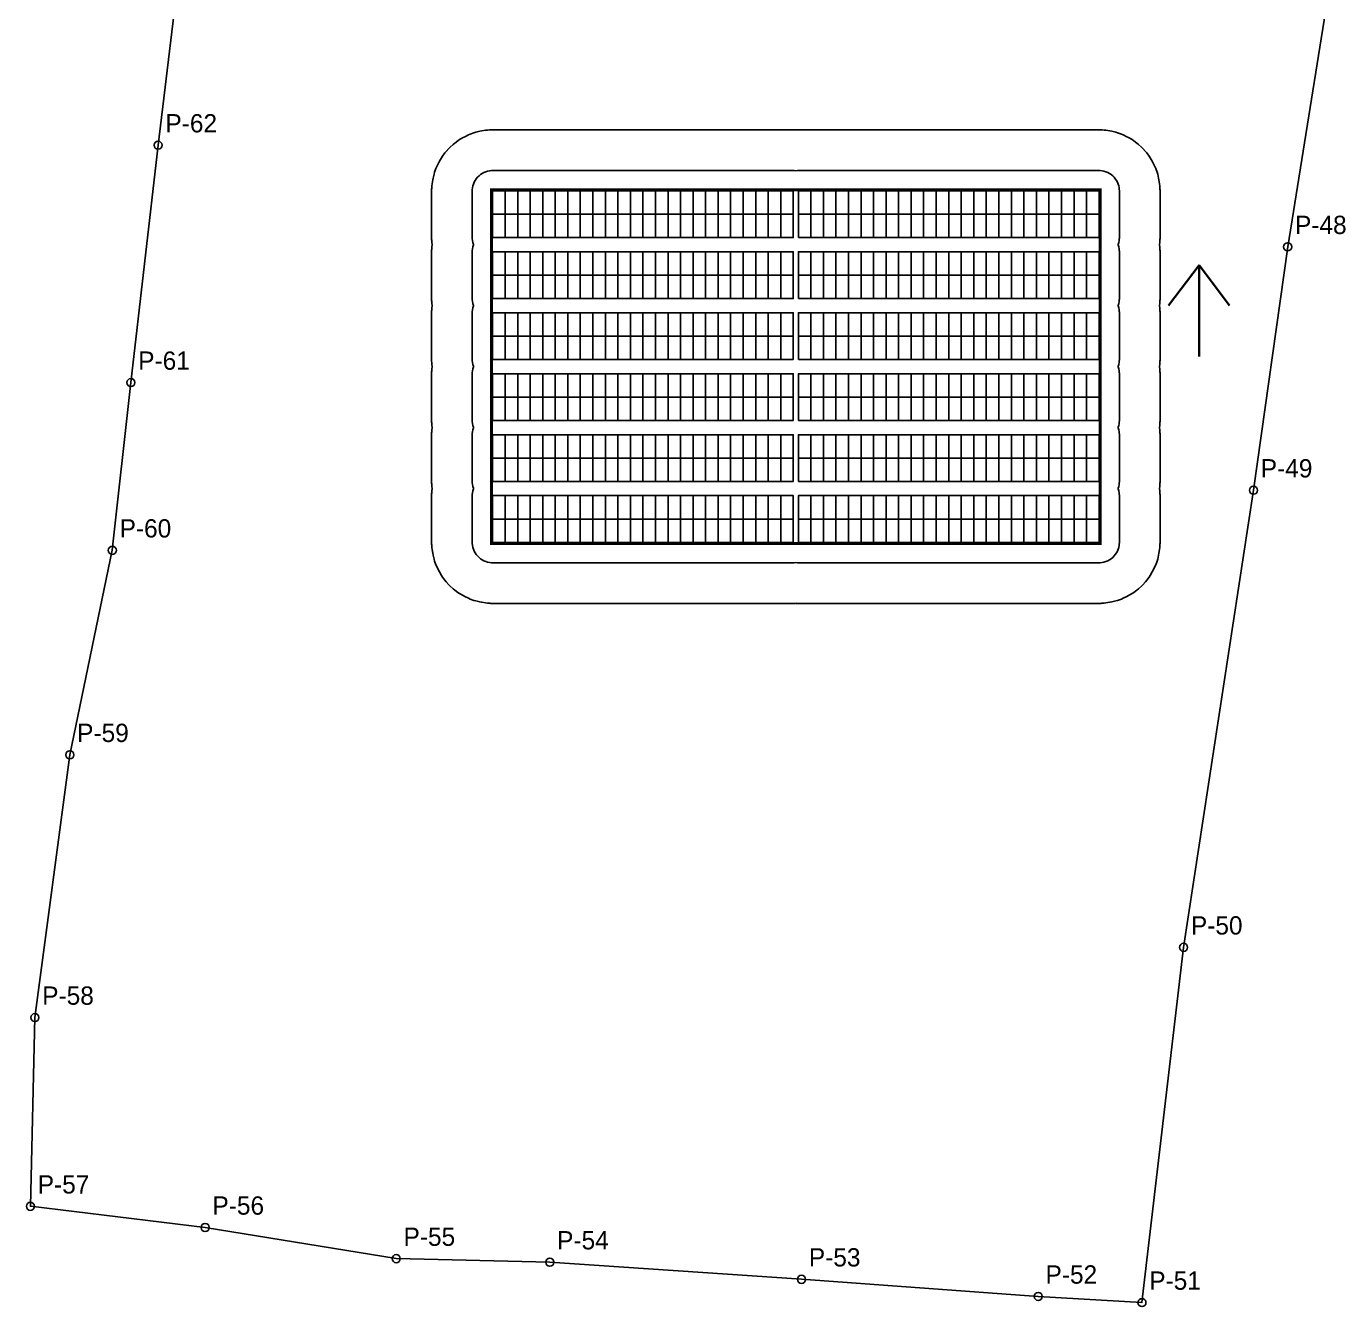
# Model space of a CAD drawing. Header units: metres. Extents: x 434302 to 507065, y 1937737 to 2381091.
# Drawn here: x 434484.5 to 434614.4, y 2380621.1 to 2380747.1 of the extents above; entities that cross this region are included whole.
import ezdxf
from ezdxf.enums import TextEntityAlignment as Align

# ---------------------------------------------------------------- set-up
doc = ezdxf.new("R2010")
doc.units = ezdxf.units.M
for name, color, linetype in [('BOUNDARY', 7, 'Continuous'), ('BOUNDARY_POINTS', 7, 'Continuous'), ('GROUP_BOUNDARY', 1, 'Continuous'), ('LIGHTNING_ARRESTER', 3, 'Continuous'), ('MODULES', 5, 'Continuous'), ('PV_TABLES', 3, 'Continuous'), ('SERVICE_ROAD', 1, 'Continuous')]:
    doc.layers.add(name, color=color, linetype=linetype)

# ---------------------------------------------------------------- blocks, each defined once
blk = doc.blocks.new('PV_TABLE_2P28')
at = {"layer": 'MODULES'}
for p, q in [((1.23333, 0), (1.23333, 4.6)), ((2.46666, 0), (2.46666, 4.6)), ((3.69999, 0), (3.69999, 4.6)), ((4.93332, 0), (4.93332, 4.6)), ((6.16665, 0), (6.16665, 4.6)), ((7.39998, 0), (7.39998, 4.6)), ((8.63331, 0), (8.63331, 4.6)), ((9.86664, 0), (9.86664, 4.6)), ((11.09997, 0), (11.09997, 4.6)), ((12.3333, 0), (12.3333, 4.6)), ((13.56663, 0), (13.56663, 4.6)), ((14.79996, 0), (14.79996, 4.6)), ((16.03329, 0), (16.03329, 4.6)), ((17.26662, 0), (17.26662, 4.6)), ((18.49995, 0), (18.49995, 4.6)), ((19.73328, 0), (19.73328, 4.6)), ((20.96661, 0), (20.96661, 4.6)), ((22.19994, 0), (22.19994, 4.6)), ((23.43327, 0), (23.43327, 4.6)), ((24.6666, 0), (24.6666, 4.6)), ((25.89993, 0), (25.89993, 4.6)), ((27.13326, 0), (27.13326, 4.6)), ((28.36659, 0), (28.36659, 4.6)), ((0, 2.3), (29.59992, 2.3))]:
    blk.add_line(p, q, dxfattribs=at)
blk.add_lwpolyline([(0, 0), (29.59992, 0), (29.59992, 4.6), (0, 4.6)], close=True, dxfattribs=at)

msp = doc.modelspace()

# ---------------------------------------------------------------- linework, layer by layer
at = {"layer": 'BOUNDARY'}
msp.add_lwpolyline([(434613.93, 2380757.94), (434608.71, 2380725.37), (434605.34, 2380701.41), (434598.46, 2380656.42), (434594.36, 2380621.46), (434584.15, 2380622.06), (434560.85, 2380623.75), (434536.07, 2380625.43), (434520.95, 2380625.78), (434502.14, 2380628.85), (434484.94, 2380630.93), (434485.38, 2380649.51), (434488.82, 2380675.37), (434493, 2380695.5), (434494.83, 2380712.01), (434497.51, 2380735.37), (434500.91, 2380763.44)], dxfattribs=at)
at = {"layer": 'BOUNDARY_POINTS'}
for centre in [(434497.51, 2380735.37), (434608.71, 2380725.37), (434494.83, 2380712.01), (434605.34, 2380701.41), (434493, 2380695.5), (434488.82, 2380675.37), (434598.46, 2380656.42), (434485.38, 2380649.51), (434484.94, 2380630.93), (434502.14, 2380628.85), (434520.95, 2380625.78), (434536.07, 2380625.43), (434560.85, 2380623.75), (434584.15, 2380622.06), (434594.36, 2380621.46)]:
    msp.add_circle(centre, 0.4, dxfattribs=at)
at = {"layer": 'GROUP_BOUNDARY', "color": 5, "lineweight": 211, "true_color": 0x0080ff, "const_width": 0.3}
msp.add_lwpolyline([(434590.24, 2380696.18), (434530.34, 2380696.18), (434530.34, 2380730.98), (434590.24, 2380730.98), (434590.24, 2380696.18)], close=True, dxfattribs=at)
at = {"layer": 'LIGHTNING_ARRESTER', "lineweight": 30}
for p, q in [((434599.99, 2380723.58), (434596.99, 2380719.58)), ((434599.99, 2380714.58), (434599.99, 2380723.58)), ((434599.99, 2380723.58), (434602.99, 2380719.58))]:
    msp.add_line(p, q, dxfattribs=at)
at = {"layer": 'SERVICE_ROAD'}
for points in [[(434524.46, 2380701.79), (434524.45, 2380701.99), (434524.45, 2380702), (434524.44, 2380702.1), (434524.44, 2380702.2), (434524.44, 2380702.3), (434524.44, 2380706.86), (434524.44, 2380706.96), (434524.44, 2380707.06), (434524.45, 2380707.15), (434524.45, 2380707.17), (434524.46, 2380707.37), (434524.48, 2380707.56), (434524.48, 2380707.58), (434524.48, 2380707.59), (434524.46, 2380707.79), (434524.45, 2380707.99), (434524.45, 2380708), (434524.44, 2380708.1), (434524.44, 2380708.2), (434524.44, 2380708.3), (434524.44, 2380712.86), (434524.44, 2380712.96), (434524.44, 2380713.06), (434524.45, 2380713.15), (434524.45, 2380713.17), (434524.46, 2380713.37), (434524.48, 2380713.56), (434524.48, 2380713.58), (434524.48, 2380713.59), (434524.46, 2380713.79), (434524.45, 2380713.99), (434524.45, 2380714), (434524.44, 2380714.1), (434524.44, 2380714.2), (434524.44, 2380714.3), (434524.44, 2380718.86), (434524.44, 2380718.96), (434524.44, 2380719.06), (434524.45, 2380719.15), (434524.45, 2380719.17), (434524.46, 2380719.37), (434524.48, 2380719.56), (434524.48, 2380719.58), (434524.48, 2380719.59), (434524.46, 2380719.79), (434524.45, 2380719.99), (434524.45, 2380720), (434524.44, 2380720.1), (434524.44, 2380720.2), (434524.44, 2380720.3), (434524.44, 2380724.86), (434524.44, 2380724.96), (434524.44, 2380725.06), (434524.45, 2380725.15), (434524.45, 2380725.17), (434524.46, 2380725.37), (434524.48, 2380725.56), (434524.48, 2380725.58), (434524.48, 2380725.59), (434524.46, 2380725.79), (434524.45, 2380725.99), (434524.45, 2380726), (434524.44, 2380726.1), (434524.44, 2380726.2), (434524.44, 2380726.3), (434524.44, 2380730.86), (434524.44, 2380730.96), (434524.44, 2380731.06), (434524.45, 2380731.15), (434524.45, 2380731.17), (434524.46, 2380731.37), (434524.48, 2380731.56), (434524.54, 2380731.95), (434524.58, 2380732.14), (434524.67, 2380732.53), (434524.73, 2380732.71), (434524.86, 2380733.08), (434524.94, 2380733.26), (434525.1, 2380733.62), (434525.2, 2380733.79), (434525.4, 2380734.13), (434525.51, 2380734.29), (434525.74, 2380734.61), (434525.87, 2380734.76), (434526.13, 2380735.05), (434526.27, 2380735.19), (434526.56, 2380735.45), (434526.71, 2380735.58), (434527.03, 2380735.81), (434527.19, 2380735.92), (434527.53, 2380736.12), (434527.7, 2380736.21), (434528.05, 2380736.38), (434528.23, 2380736.46), (434528.6, 2380736.59), (434528.79, 2380736.65), (434529.17, 2380736.74), (434529.37, 2380736.78), (434529.75, 2380736.84), (434529.95, 2380736.86), (434530.14, 2380736.87), (434530.16, 2380736.87), (434530.26, 2380736.88), (434530.36, 2380736.88), (434530.46, 2380736.88), (434560.02, 2380736.88), (434560.12, 2380736.88), (434560.22, 2380736.88), (434560.29, 2380736.87), (434560.36, 2380736.88), (434560.46, 2380736.88), (434560.56, 2380736.88), (434590.12, 2380736.88), (434590.22, 2380736.88), (434590.32, 2380736.88), (434590.41, 2380736.87), (434590.43, 2380736.87), (434590.63, 2380736.86), (434590.82, 2380736.84), (434591.21, 2380736.78), (434591.4, 2380736.74), (434591.78, 2380736.65), (434591.97, 2380736.59), (434592.34, 2380736.46), (434592.52, 2380736.38), (434592.88, 2380736.21), (434593.05, 2380736.12), (434593.39, 2380735.92), (434593.55, 2380735.81), (434593.87, 2380735.58), (434594.02, 2380735.45), (434594.31, 2380735.19), (434594.45, 2380735.05), (434594.71, 2380734.76), (434594.84, 2380734.61), (434595.07, 2380734.29), (434595.18, 2380734.13), (434595.38, 2380733.79), (434595.47, 2380733.62), (434595.64, 2380733.26), (434595.72, 2380733.08), (434595.85, 2380732.71), (434595.91, 2380732.53), (434596, 2380732.14), (434596.04, 2380731.95), (434596.1, 2380731.56), (434596.12, 2380731.37), (434596.13, 2380731.17), (434596.13, 2380731.15), (434596.13, 2380731.06), (434596.14, 2380730.96), (434596.14, 2380730.86), (434596.14, 2380726.3), (434596.14, 2380726.2), (434596.13, 2380726.1), (434596.13, 2380726), (434596.13, 2380725.99), (434596.12, 2380725.79), (434596.1, 2380725.59), (434596.09, 2380725.58), (434596.1, 2380725.56), (434596.12, 2380725.37), (434596.13, 2380725.17), (434596.13, 2380725.15), (434596.13, 2380725.06), (434596.14, 2380724.96), (434596.14, 2380724.86), (434596.14, 2380720.3), (434596.14, 2380720.2), (434596.13, 2380720.1), (434596.13, 2380720), (434596.13, 2380719.99), (434596.12, 2380719.79), (434596.1, 2380719.59), (434596.09, 2380719.58), (434596.1, 2380719.56), (434596.12, 2380719.37), (434596.13, 2380719.17), (434596.13, 2380719.15), (434596.13, 2380719.06), (434596.14, 2380718.96), (434596.14, 2380718.86), (434596.14, 2380714.3), (434596.14, 2380714.2), (434596.13, 2380714.1), (434596.13, 2380714), (434596.13, 2380713.99), (434596.12, 2380713.79), (434596.1, 2380713.59), (434596.09, 2380713.58), (434596.1, 2380713.56), (434596.12, 2380713.37), (434596.13, 2380713.17), (434596.13, 2380713.15), (434596.13, 2380713.06), (434596.14, 2380712.96), (434596.14, 2380712.86), (434596.14, 2380708.3), (434596.14, 2380708.2), (434596.13, 2380708.1), (434596.13, 2380708), (434596.13, 2380707.99), (434596.12, 2380707.79), (434596.1, 2380707.59), (434596.09, 2380707.58), (434596.1, 2380707.56), (434596.12, 2380707.37), (434596.13, 2380707.17), (434596.13, 2380707.15), (434596.13, 2380707.06), (434596.14, 2380706.96), (434596.14, 2380706.86), (434596.14, 2380702.3), (434596.14, 2380702.2), (434596.13, 2380702.1), (434596.13, 2380702), (434596.13, 2380701.99), (434596.12, 2380701.79), (434596.1, 2380701.59), (434596.09, 2380701.58), (434596.1, 2380701.56), (434596.12, 2380701.37), (434596.13, 2380701.17), (434596.13, 2380701.15), (434596.13, 2380701.06), (434596.14, 2380700.96), (434596.14, 2380700.86), (434596.14, 2380696.3), (434596.14, 2380696.2), (434596.13, 2380696.1), (434596.13, 2380696), (434596.13, 2380695.99), (434596.12, 2380695.79), (434596.1, 2380695.59), (434596.04, 2380695.21), (434596, 2380695.01), (434595.91, 2380694.63), (434595.85, 2380694.44), (434595.72, 2380694.08), (434595.64, 2380693.89), (434595.47, 2380693.54), (434595.38, 2380693.37), (434595.18, 2380693.03), (434595.07, 2380692.87), (434594.84, 2380692.55), (434594.71, 2380692.4), (434594.45, 2380692.11), (434594.31, 2380691.97), (434594.02, 2380691.71), (434593.87, 2380691.58), (434593.55, 2380691.35), (434593.39, 2380691.24), (434593.05, 2380691.04), (434592.88, 2380690.94), (434592.52, 2380690.78), (434592.34, 2380690.7), (434591.97, 2380690.57), (434591.78, 2380690.51), (434591.4, 2380690.42), (434591.21, 2380690.38), (434590.82, 2380690.32), (434590.63, 2380690.3), (434590.43, 2380690.29), (434590.41, 2380690.29), (434590.32, 2380690.28), (434590.22, 2380690.28), (434590.12, 2380690.28), (434560.56, 2380690.28), (434560.46, 2380690.28), (434560.36, 2380690.28), (434560.29, 2380690.29), (434560.22, 2380690.28), (434560.12, 2380690.28), (434560.02, 2380690.28), (434530.46, 2380690.28), (434530.36, 2380690.28), (434530.26, 2380690.28), (434530.16, 2380690.29), (434530.14, 2380690.29), (434529.95, 2380690.3), (434529.75, 2380690.32), (434529.37, 2380690.38), (434529.17, 2380690.42), (434528.79, 2380690.51), (434528.6, 2380690.57), (434528.23, 2380690.7), (434528.05, 2380690.78), (434527.7, 2380690.94), (434527.53, 2380691.04), (434527.19, 2380691.24), (434527.03, 2380691.35), (434526.71, 2380691.58), (434526.56, 2380691.71), (434526.27, 2380691.97), (434526.13, 2380692.11), (434525.87, 2380692.4), (434525.74, 2380692.55), (434525.51, 2380692.87), (434525.4, 2380693.03), (434525.2, 2380693.37), (434525.1, 2380693.54), (434524.94, 2380693.89), (434524.86, 2380694.08), (434524.73, 2380694.44), (434524.67, 2380694.63), (434524.58, 2380695.01), (434524.54, 2380695.21), (434524.48, 2380695.59), (434524.46, 2380695.79), (434524.45, 2380695.99), (434524.45, 2380696), (434524.44, 2380696.1), (434524.44, 2380696.2), (434524.44, 2380696.3), (434524.44, 2380700.86), (434524.44, 2380700.96), (434524.44, 2380701.06), (434524.45, 2380701.15), (434524.45, 2380701.17), (434524.46, 2380701.37), (434524.48, 2380701.56), (434524.48, 2380701.58), (434524.48, 2380701.59), (434524.46, 2380701.79)], [(434528.5, 2380701.36), (434528.46, 2380701.17), (434528.44, 2380700.98), (434528.44, 2380700.96), (434528.44, 2380700.86), (434528.44, 2380696.3), (434528.44, 2380696.2), (434528.44, 2380696.18), (434528.46, 2380695.99), (434528.5, 2380695.79), (434528.56, 2380695.61), (434528.63, 2380695.42), (434528.72, 2380695.25), (434528.83, 2380695.09), (434528.96, 2380694.94), (434529.1, 2380694.8), (434529.25, 2380694.67), (434529.41, 2380694.56), (434529.58, 2380694.47), (434529.77, 2380694.4), (434529.95, 2380694.34), (434530.15, 2380694.3), (434530.34, 2380694.28), (434530.36, 2380694.28), (434530.46, 2380694.28), (434560.02, 2380694.28), (434560.12, 2380694.28), (434560.14, 2380694.28), (434560.29, 2380694.3), (434560.44, 2380694.28), (434560.46, 2380694.28), (434560.56, 2380694.28), (434590.12, 2380694.28), (434590.22, 2380694.28), (434590.24, 2380694.28), (434590.43, 2380694.3), (434590.62, 2380694.34), (434590.81, 2380694.4), (434590.99, 2380694.47), (434591.17, 2380694.56), (434591.33, 2380694.67), (434591.48, 2380694.8), (434591.62, 2380694.94), (434591.74, 2380695.09), (434591.85, 2380695.25), (434591.95, 2380695.42), (434592.02, 2380695.61), (434592.08, 2380695.79), (434592.12, 2380695.99), (434592.13, 2380696.18), (434592.14, 2380696.2), (434592.14, 2380696.3), (434592.14, 2380700.86), (434592.14, 2380700.96), (434592.13, 2380700.98), (434592.12, 2380701.17), (434592.08, 2380701.36), (434592.02, 2380701.55), (434592.01, 2380701.58), (434592.02, 2380701.61), (434592.08, 2380701.79), (434592.12, 2380701.99), (434592.13, 2380702.18), (434592.14, 2380702.2), (434592.14, 2380702.3), (434592.14, 2380706.86), (434592.14, 2380706.96), (434592.13, 2380706.98), (434592.12, 2380707.17), (434592.08, 2380707.36), (434592.02, 2380707.55), (434592.01, 2380707.58), (434592.02, 2380707.61), (434592.08, 2380707.79), (434592.12, 2380707.99), (434592.13, 2380708.18), (434592.14, 2380708.2), (434592.14, 2380708.3), (434592.14, 2380712.86), (434592.14, 2380712.96), (434592.13, 2380712.98), (434592.12, 2380713.17), (434592.08, 2380713.36), (434592.02, 2380713.55), (434592.01, 2380713.58), (434592.02, 2380713.61), (434592.08, 2380713.79), (434592.12, 2380713.99), (434592.13, 2380714.18), (434592.14, 2380714.2), (434592.14, 2380714.3), (434592.14, 2380718.86), (434592.14, 2380718.96), (434592.13, 2380718.98), (434592.12, 2380719.17), (434592.08, 2380719.36), (434592.02, 2380719.55), (434592.01, 2380719.58), (434592.02, 2380719.61), (434592.08, 2380719.79), (434592.12, 2380719.99), (434592.13, 2380720.18), (434592.14, 2380720.2), (434592.14, 2380720.3), (434592.14, 2380724.86), (434592.14, 2380724.96), (434592.13, 2380724.98), (434592.12, 2380725.17), (434592.08, 2380725.36), (434592.02, 2380725.55), (434592.01, 2380725.58), (434592.02, 2380725.61), (434592.08, 2380725.79), (434592.12, 2380725.99), (434592.13, 2380726.18), (434592.14, 2380726.2), (434592.14, 2380726.3), (434592.14, 2380730.86), (434592.14, 2380730.96), (434592.13, 2380730.98), (434592.12, 2380731.17), (434592.08, 2380731.36), (434592.02, 2380731.55), (434591.95, 2380731.73), (434591.85, 2380731.91), (434591.74, 2380732.07), (434591.62, 2380732.22), (434591.48, 2380732.36), (434591.33, 2380732.48), (434591.17, 2380732.59), (434590.99, 2380732.69), (434590.81, 2380732.76), (434590.62, 2380732.82), (434590.43, 2380732.86), (434590.24, 2380732.88), (434590.22, 2380732.88), (434590.12, 2380732.88), (434560.56, 2380732.88), (434560.46, 2380732.88), (434560.44, 2380732.88), (434560.29, 2380732.86), (434560.14, 2380732.88), (434560.12, 2380732.88), (434560.02, 2380732.88), (434530.46, 2380732.88), (434530.36, 2380732.88), (434530.34, 2380732.88), (434530.15, 2380732.86), (434529.95, 2380732.82), (434529.77, 2380732.76), (434529.58, 2380732.69), (434529.41, 2380732.59), (434529.25, 2380732.48), (434529.1, 2380732.36), (434528.96, 2380732.22), (434528.83, 2380732.07), (434528.72, 2380731.91), (434528.63, 2380731.73), (434528.56, 2380731.55), (434528.5, 2380731.36), (434528.46, 2380731.17), (434528.44, 2380730.98), (434528.44, 2380730.96), (434528.44, 2380730.86), (434528.44, 2380726.3), (434528.44, 2380726.2), (434528.44, 2380726.18), (434528.46, 2380725.99), (434528.5, 2380725.79), (434528.56, 2380725.61), (434528.57, 2380725.58), (434528.56, 2380725.55), (434528.5, 2380725.36), (434528.46, 2380725.17), (434528.44, 2380724.98), (434528.44, 2380724.96), (434528.44, 2380724.86), (434528.44, 2380720.3), (434528.44, 2380720.2), (434528.44, 2380720.18), (434528.46, 2380719.99), (434528.5, 2380719.79), (434528.56, 2380719.61), (434528.57, 2380719.58), (434528.56, 2380719.55), (434528.5, 2380719.36), (434528.46, 2380719.17), (434528.44, 2380718.98), (434528.44, 2380718.96), (434528.44, 2380718.86), (434528.44, 2380714.3), (434528.44, 2380714.2), (434528.44, 2380714.18), (434528.46, 2380713.99), (434528.5, 2380713.79), (434528.56, 2380713.61), (434528.57, 2380713.58), (434528.56, 2380713.55), (434528.5, 2380713.36), (434528.46, 2380713.17), (434528.44, 2380712.98), (434528.44, 2380712.96), (434528.44, 2380712.86), (434528.44, 2380708.3), (434528.44, 2380708.2), (434528.44, 2380708.18), (434528.46, 2380707.99), (434528.5, 2380707.79), (434528.56, 2380707.61), (434528.57, 2380707.58), (434528.56, 2380707.55), (434528.5, 2380707.36), (434528.46, 2380707.17), (434528.44, 2380706.98), (434528.44, 2380706.96), (434528.44, 2380706.86), (434528.44, 2380702.3), (434528.44, 2380702.2), (434528.44, 2380702.18), (434528.46, 2380701.99), (434528.5, 2380701.79), (434528.56, 2380701.61), (434528.57, 2380701.58), (434528.56, 2380701.55), (434528.5, 2380701.36)]]:
    msp.add_lwpolyline(points, close=True, dxfattribs=at)

# ---------------------------------------------------------------- block references
at = {"layer": 'PV_TABLES'}
for p in [(434530.44, 2380726.28), (434560.54, 2380726.28), (434530.44, 2380720.28), (434560.54, 2380720.28), (434530.44, 2380714.28), (434560.54, 2380714.28), (434530.44, 2380708.28), (434560.54, 2380708.28), (434530.44, 2380702.28), (434560.54, 2380702.28), (434530.44, 2380696.28), (434560.54, 2380696.28)]:
    msp.add_blockref('PV_TABLE_2P28', p, dxfattribs=at)

# ---------------------------------------------------------------- texts
at = {"layer": 'BOUNDARY_POINTS'}
for s, p in [('P-62', (434498.23, 2380736.09)), ('P-48', (434609.43, 2380726.09)), ('P-61', (434495.55, 2380712.73)), ('P-49', (434606.06, 2380702.13)), ('P-60', (434493.72, 2380696.22)), ('P-59', (434489.54, 2380676.09)), ('P-50', (434599.18, 2380657.14)), ('P-58', (434486.1, 2380650.23)), ('P-57', (434485.66, 2380631.65)), ('P-56', (434502.86, 2380629.57)), ('P-55', (434521.67, 2380626.5)), ('P-54', (434536.79, 2380626.15)), ('P-53', (434561.57, 2380624.47)), ('P-52', (434584.87, 2380622.78)), ('P-51', (434595.08, 2380622.18))]:
    msp.add_text(s, height=1.8, dxfattribs=at).set_placement(p, align=Align.BOTTOM_LEFT)

doc.saveas('drawing.dxf')
